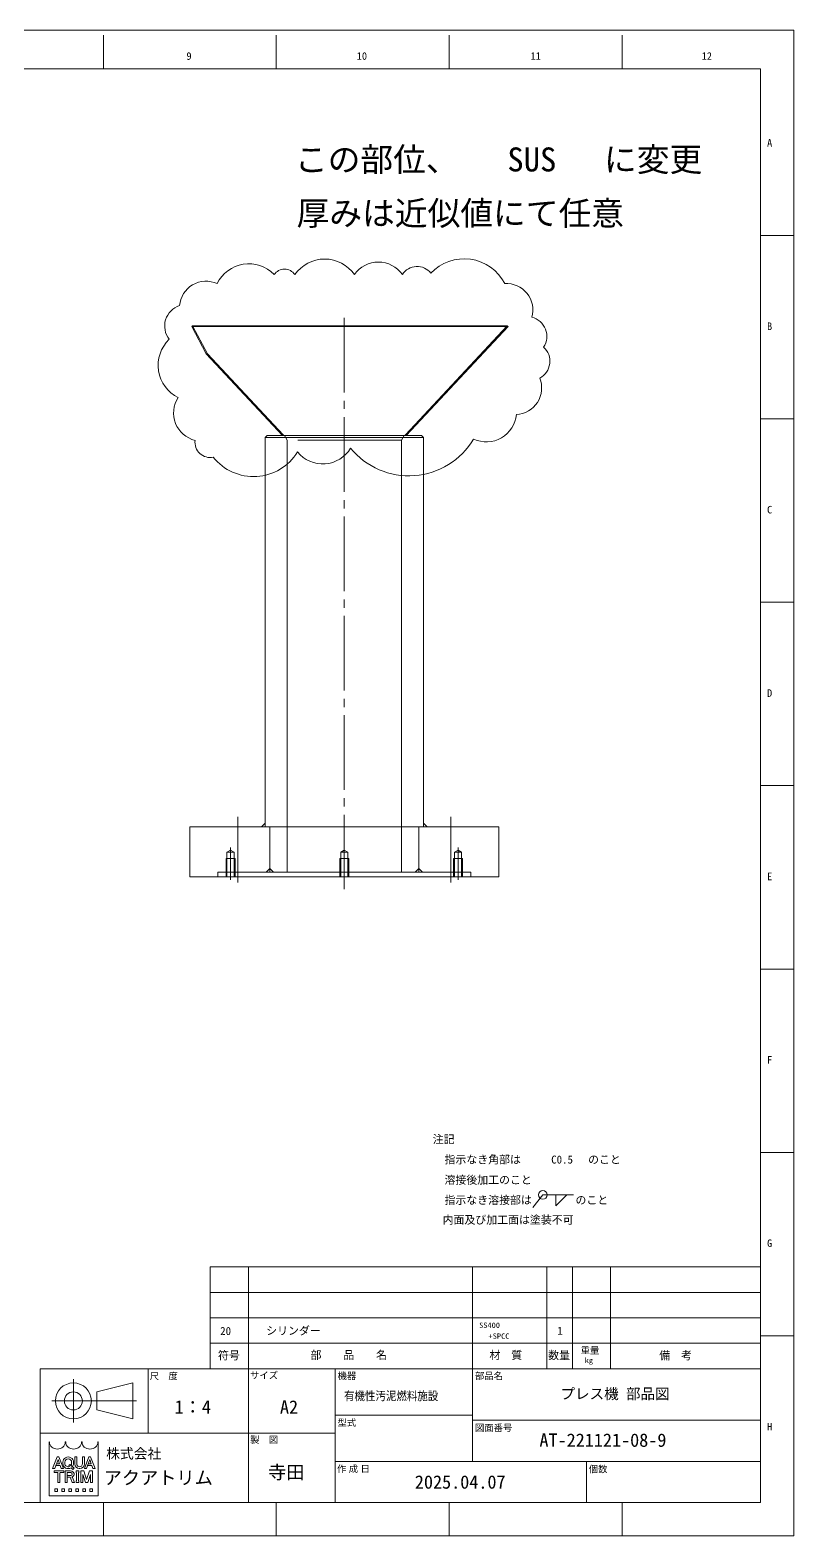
# Model space of a CAD drawing. Units: millimetres at full size. Extents: x -1176 to 1176, y -1091 to 845.
# Drawn here: x 336 to 1176, y -811 to 845 of the extents above; entities that cross this region are included whole.
import ezdxf
from ezdxf.enums import TextEntityAlignment as Align

# ---------------------------------------------------------------- set-up
doc = ezdxf.new("R2010")
doc.units = ezdxf.units.MM
doc.header["$LTSCALE"] = 9.10254
doc.linetypes.add('CHAIN2', pattern=[12, 9, -1, 1, -1])
for name, color, linetype, lineweight in [('0-0_90_FRAME', 2, 'Continuous', 9), ('0-1_91_BLANK', 6, 'Continuous', 9), ('0-2_08_DIM', 3, 'Continuous', 9), ('0-4_05_CENTER', 2, 'CHAIN2', 9), ('0-5_0', 134, 'Continuous', 9), ('0-6_04_HIDDEN', 7, 'Continuous', 9)]:
    doc.layers.add(name, color=color, linetype=linetype, lineweight=lineweight)
doc.layers.add('0-3_07_TEXT', color=3, linetype='Continuous')
doc.styles.add('ＭＳ ゴシック', font='')
doc.styles.add('ＭＳ Ｐゴシック', font='')
doc.styles.get('ＭＳ ゴシック').set_extended_font_data('MS Gothic')
doc.styles.get('ＭＳ Ｐゴシック').set_extended_font_data('MS PGothic')

# ---------------------------------------------------------------- blocks, each defined once
blk = doc.blocks.new('Weld-line')
at = {"layer": '0-2_08_DIM'}
blk.add_line((0, 0), (1, 0), dxfattribs=at)
blk = doc.blocks.new('Weld10-s5')
at = {"layer": '0-2_08_DIM'}
blk.add_circle((0, 0), 2, dxfattribs=at)
blk = doc.blocks.new('Weld10-a1')
at = {"layer": '0-2_08_DIM'}
blk.add_lwpolyline([(5, 0), (0, 5), (0, 0)], close=True, dxfattribs=at)
blk = doc.blocks.new('Jis_w20130906110600')
at = {"layer": '0-2_08_DIM'}
blk.add_line((-4.631, -5.765), (0, 0), dxfattribs=at)
blk.add_blockref('Weld10-s5', (0, 0), dxfattribs=at)
at = {"layer": '0-2_08_DIM', "xscale": 14, "yscale": 14}
blk.add_blockref('Weld-line', (0, 0), dxfattribs=at)
at = {"layer": '0-2_08_DIM', "xscale": -1, "rotation": 180}
blk.add_blockref('Weld10-a1', (6, 0), dxfattribs=at)

msp = doc.modelspace()

# ---------------------------------------------------------------- linework, layer by layer
at = {"layer": '0-0_90_FRAME'}
for p, q in [((416.937, 802.338), (416.937, 839.149)), ((607.028, 802.338), (607.028, 839.149)), ((797.118, 802.338), (797.118, 839.149)), ((987.209, 802.338), (987.209, 839.149)), ((1176.045, 619.058), (1139.233, 619.058)), ((1176.045, 417.425), (1139.233, 417.425)), ((1176.045, 215.793), (1139.233, 215.793)), ((1176.045, -187.471), (1139.233, -187.471)), ((1176.045, -389.103), (1139.233, -389.103)), ((534.347, -514.929), (534.347, -626.929)), ((534.347, -514.929), (1139.233, -514.929)), ((576.347, -514.929), (576.347, -626.929)), ((822.709, -514.929), (822.709, -626.929)), ((904.486, -514.929), (904.486, -626.929)), ((932.486, -514.929), (932.486, -626.929)), ((974.485, -514.929), (974.485, -626.929)), ((534.347, -542.929), (1139.233, -542.929)), ((534.347, -570.929), (1139.233, -570.929)), ((1176.045, -590.735), (1139.233, -590.735)), ((534.347, -598.929), (1139.233, -598.929)), ((363.412, -736.741), (367.004, -726.652)), ((365.942, -723.933), (368.066, -723.933)), ((368.701, -731.417), (367.004, -726.652)), ((372.896, -736.679), (368.066, -723.933)), ((385.317, -731.569), (385.317, -723.933)), ((387.622, -723.933), (385.317, -723.933)), ((387.622, -731.105), (387.622, -723.933)), ((396.076, -731.569), (396.076, -723.933)), ((398.245, -736.741), (401.838, -726.652)), ((400.776, -723.933), (402.9, -723.933)), ((403.534, -731.417), (401.838, -726.652)), ((407.729, -736.679), (402.9, -723.933)), ((361.113, -736.741), (361.113, -736.679)), ((361.113, -736.741), (363.412, -736.741)), ((362.774, -739.302), (373.277, -739.302)), ((362.774, -739.302), (362.774, -741.096)), ((362.774, -741.096), (366.617, -741.096)), ((364.666, -733.364), (365.359, -731.417)), ((364.666, -733.364), (369.394, -733.364)), ((365.359, -731.417), (368.701, -731.417)), ((366.873, -752.11), (366.873, -741.352)), ((369.178, -752.11), (369.178, -741.352)), ((369.434, -741.096), (373.277, -741.096)), ((372.35, -729.568), (372.35, -731.105)), ((372.896, -736.741), (372.896, -736.679)), ((373.277, -739.302), (373.277, -741.096)), ((374.484, -729.719), (374.484, -730.949)), ((374.737, -739.302), (374.737, -752.11)), ((374.737, -739.302), (380.629, -739.302)), ((377.042, -741.096), (380.936, -741.096)), ((377.119, -746.041), (377.119, -744.248)), ((377.119, -744.248), (380.936, -744.248)), ((378.738, -733.345), (379.872, -732.14)), ((378.738, -733.345), (379.784, -734.363)), ((379.872, -732.14), (384.617, -736.05)), ((381.24, -733.207), (382.891, -734.567)), ((381.353, -735.891), (383.134, -737.624)), ((381.998, -729.719), (381.998, -730.949)), ((383.134, -737.624), (384.617, -736.05)), ((384.133, -729.568), (384.133, -731.105)), ((386.962, -739.302), (389.78, -739.302)), ((386.962, -739.302), (386.962, -741.096)), ((387.218, -750.061), (387.218, -741.352)), ((389.524, -750.061), (389.524, -741.352)), ((389.78, -739.302), (389.78, -741.096)), ((391.081, -736.741), (390.312, -736.741)), ((392.088, -739.302), (395.433, -739.302)), ((397.339, -752.11), (394.391, -743.145)), ((398.492, -748.605), (395.433, -739.302)), ((395.946, -736.741), (395.946, -736.679)), ((395.946, -736.741), (398.245, -736.741)), ((398.492, -748.605), (401.551, -739.302)), ((399.499, -733.364), (400.192, -731.417)), ((399.499, -733.364), (404.228, -733.364)), ((399.645, -752.11), (402.593, -743.145)), ((400.192, -731.417), (403.534, -731.417)), ((404.898, -739.302), (401.551, -739.302)), ((407.729, -736.741), (407.729, -736.679)), ((363.416, -758.818), (363.416, -761.892)), ((366.873, -752.11), (369.178, -752.11)), ((371.101, -758.818), (371.101, -761.892)), ((377.119, -746.041), (379.635, -746.041)), ((378.785, -758.818), (378.785, -761.892)), ((380.585, -746.683), (382.535, -752.11)), ((382.535, -752.11), (385.02, -752.11)), ((382.813, -746.603), (385.02, -752.008)), ((385.02, -752.008), (385.02, -752.11)), ((386.47, -758.818), (386.47, -761.892)), ((386.962, -752.11), (386.962, -750.317)), ((394.155, -758.818), (394.155, -761.892)), ((397.339, -752.11), (399.645, -752.11)), ((404.914, -758.818), (404.914, -761.892)), ((416.937, -810.662), (416.937, -774.015)), ((607.028, -810.662), (607.028, -774.015)), ((797.118, -810.662), (797.118, -774.015)), ((987.209, -810.662), (987.209, -774.015))]:
    msp.add_line(p, q, dxfattribs=at)
at = {"layer": '0-0_90_FRAME', "color": 6}
msp.add_line((1176.045, 14.161), (1139.233, 14.161), dxfattribs=at)
at = {"layer": '0-0_90_FRAME', "color": 134}
for p, q in [((466.033, -697.643), (466.033, -626.929)), ((576.347, -774.015), (576.347, -626.929)), ((671.662, -774.015), (671.662, -626.929)), ((822.709, -626.929), (822.709, -728.758)), ((383.863, -686.046), (383.863, -638.526)), ((360.103, -662.286), (453.163, -662.286)), ((671.662, -677.843), (822.709, -677.843)), ((822.709, -683.5), (1139.233, -683.5)), ((671.662, -697.643), (347.233, -697.643)), ((671.662, -728.758), (1139.233, -728.758)), ((948.204, -728.758), (948.204, -774.015))]:
    msp.add_line(p, q, dxfattribs=at)
at = {"layer": '0-0_90_FRAME', "color": 6}
msp.add_lwpolyline([(-1065.722, -774.015), (1139.233, -774.015), (1139.233, 802.338), (-1065.722, 802.338)], close=True, dxfattribs=at)
at = {"layer": '0-0_90_FRAME', "color": 134}
for points in [[(347.233, -774.015), (1139.233, -774.015), (1139.233, -626.929), (347.233, -626.929)], [(409.603, -652.386), (449.203, -642.486), (449.203, -682.086), (409.603, -672.186)]]:
    msp.add_lwpolyline(points, close=True, dxfattribs=at)
at = {"layer": '0-0_90_FRAME'}
for points in [[(411.061, -707.33), (411.061, -766.503), (357.268, -766.503), (357.268, -707.33)], [(361.113, -736.741), (361.113, -736.679), (365.942, -723.933)], [(393.77, -731.105), (393.77, -723.933), (396.076, -723.933)], [(395.946, -736.741), (395.946, -736.679), (400.776, -723.933)], [(372.896, -736.741), (370.597, -736.741), (369.394, -733.364)], [(374.737, -752.11), (377.042, -752.11), (377.042, -741.096)], [(392.088, -739.302), (392.088, -752.11), (394.393, -752.11), (394.391, -743.145)], [(402.593, -743.145), (402.593, -752.11), (404.898, -752.11), (404.898, -739.302)], [(407.729, -736.741), (405.43, -736.741), (404.228, -733.364)], [(363.416, -758.818), (366.49, -758.818), (366.49, -761.892), (363.416, -761.892)], [(371.101, -758.818), (374.175, -758.818), (374.175, -761.892), (371.101, -761.892)], [(378.785, -758.818), (381.859, -758.818), (381.859, -761.892), (378.785, -761.892)], [(386.47, -758.818), (389.544, -758.818), (389.544, -761.892), (386.47, -761.892)], [(386.962, -752.11), (389.78, -752.11), (389.78, -750.317)], [(394.155, -758.818), (397.229, -758.818), (397.229, -761.892), (394.155, -761.892)], [(404.914, -758.818), (401.84, -758.818), (401.84, -761.892), (404.914, -761.892)]]:
    msp.add_lwpolyline(points, dxfattribs=at)
at = {"layer": '0-0_90_FRAME', "color": 134}
for radius in [19.8, 9.9]:
    msp.add_circle((383.863, -662.286), radius, dxfattribs=at)
at = {"layer": '0-0_90_FRAME'}
for centre, radius, start, end in [((357.268, -707.586), 0.256, 0, 90), ((375.199, -707.586), 0.256, 0, 180), ((375.199, -707.586), 0.256, 0, 90), ((393.13, -707.586), 0.256, 0, 180), ((411.061, -707.586), 0.256, 90, 180), ((366.617, -741.352), 0.256, 0, 90), ((369.434, -741.352), 0.256, 90, 180), ((380.881, -742.672), 1.577, 271.99706, 88.00294), ((390.732, -731.337), 5.42, 182.45003, 265.55526), ((386.962, -741.352), 0.256, 0, 90), ((392.195, -731.165), 4.573, 179.25279, 218.96457), ((390.696, -730.306), 4.264, 241.15773, 298.84227), ((389.78, -741.352), 0.256, 90, 180), ((390.661, -731.337), 5.42, 274.44474, 357.54997), ((389.197, -731.165), 4.573, 321.03543, 0.74721), ((379.635, -747.066), 1.025, 21.9283, 90), ((381.263, -747.238), 1.675, 22.27295, 58.55311), ((386.962, -750.061), 0.256, 270, 0), ((389.78, -750.061), 0.256, 180, 270)]:
    msp.add_arc(centre, radius, start, end, dxfattribs=at)
for centre, major_axis, ratio, start_param, end_param in [((366.234, -707.586), (-8.709, 0), 0.882353, 6.28318531, 9.42477796), ((384.165, -707.586), (-8.709, 0), 0.882353, 6.28318531, 9.42477796), ((402.096, -707.586), (-8.709, 0), 0.882353, 6.28318531, 9.42477796), ((378.241, -729.568), (-5.892, 0), 0.956522, 3.14159265, 6.28318531), ((378.241, -729.719), (3.757, 0), 0.994718, 6.28318531, 9.42477796), ((378.241, -731.105), (-5.892, 0), 0.956522, 6.28318531, 8.41045586), ((378.241, -730.955), (3.757, 0), 0.995036, 3.14159265, 5.13549259), ((380.629, -742.672), (-4.135, 0), 0.81482, 1.94406945, 4.71238898), ((378.241, -730.955), (3.757, 0), 0.995036, 5.63666712, 6.28318531), ((378.241, -731.105), (-5.892, 0), 0.956522, 2.48020459, 3.14159265)]:
    msp.add_ellipse(centre, major_axis=major_axis, ratio=ratio, start_param=start_param, end_param=end_param, dxfattribs=at)
at = {"layer": '0-1_91_BLANK'}
msp.add_lwpolyline([(-1176.045, -810.662), (1176.045, -810.662), (1176.045, 844.829), (-1176.045, 844.829)], close=True, dxfattribs=at)
at = {"layer": '0-4_05_CENTER'}
for p, q in [((681.791, -99.662), (681.791, 532.429)), ((564.791, -92.275), (564.791, -20.071)), ((798.791, -92.275), (798.791, -20.071)), ((556.791, -89.362), (556.791, -53.87)), ((806.791, -89.362), (806.791, -53.87))]:
    msp.add_line(p, q, dxfattribs=at)
at = {"layer": '0-5_0'}
for p, q in [((514.051, 519.025), (861.791, 519.025)), ((514.791, 519.844), (860.914, 519.844)), ((529.791, 489.025), (613.791, 399.025)), ((594.791, 397.025), (768.791, 397.025))]:
    msp.add_line(p, q, dxfattribs=at)
for points in [[(514.791, 519.844), (514.051, 519.025), (529.791, 489.025)], [(860.914, 519.844), (861.791, 519.025), (749.791, 399.025)]]:
    msp.add_lwpolyline(points, dxfattribs=at)
for points in [[(768.791, -30.975), (594.791, -30.975), (594.791, 397.025), (596.791, 399.025), (766.791, 399.025), (768.791, 397.025)], [(851.791, -30.975), (511.791, -30.975), (511.791, -85.975), (851.791, -85.975)]]:
    msp.add_lwpolyline(points, close=True, dxfattribs=at)
at = {"layer": '0-5_0', "color": 3}
for points in [[(594.791, -30.975), (590.791, -30.975), (594.791, -26.975)], [(768.791, -30.975), (772.791, -30.975), (768.791, -26.975)], [(595.791, -80.975), (603.791, -80.975), (599.791, -76.975)], [(767.791, -80.975), (759.791, -80.975), (763.791, -76.975)]]:
    msp.add_lwpolyline(points, close=True, dxfattribs=at)
at = {"layer": '0-5_0', "color": 4}
for centre, radius, start, end in [((576.764, 549.162), 38.732, 44.03768, 154.03768), ((616.002, 568.108), 13.91, 35, 145), ((660.154, 553.149), 39.99, 35, 145), ((719.261, 557.637), 32.166, 35, 145), ((761.775, 565.828), 19.145, 37.60203, 147.60203), ((813.546, 543.392), 50.038, 27.01227, 137.01227), ((529.764, 539.554), 29.222, 65.37408, 175.37408), ((860.118, 537.135), 29.051, 343.9332, 93.9332), ((507.902, 519.41), 23.645, 107.89402, 217.89402), ((882.978, 508.232), 21.468, 326.37454, 76.37454), ((516.662, 476.339), 39.583, 133.84357, 243.84357), ((886.752, 480.752), 21.023, 297.87357, 47.87357), ((869.803, 451.208), 28.934, 272.2595, 22.2595), ((524.922, 423.796), 30.829, 146.50538, 256.50538), ((837.972, 425.225), 33.102, 244.92651, 354.92651), ((534.179, 391.543), 16.607, 172.12687, 282.12687), ((581.962, 410.566), 56.614, 218.52074, 328.52074), ((657.946, 403.582), 35.739, 219.18408, 329.18408), ((752.802, 437.629), 82.812, 219.21333, 329.21333)]:
    msp.add_arc(centre, radius, start, end, dxfattribs=at)
at = {"layer": '0-5_0', "color": 3}
for centre, start, end in [((613.791, 399.025), 0, 43.02507), ((749.791, 399.025), 136.97493, 180)]:
    msp.add_arc(centre, 1.03, start, end, dxfattribs=at)
at = {"layer": '0-6_04_HIDDEN'}
for p, q in [((514.791, 519.844), (531.433, 489.025)), ((860.914, 519.844), (748.914, 399.844)), ((531.433, 489.025), (529.791, 489.025)), ((531.433, 489.025), (614.668, 399.844)), ((613.791, 399.025), (614.668, 399.844)), ((618.791, 394.025), (615.904, 399.025)), ((749.791, 399.025), (748.914, 399.844)), ((618.791, 394.025), (618.791, -80.975)), ((744.791, 394.025), (744.791, -80.975)), ((599.791, -30.975), (599.791, -80.975)), ((763.791, -30.975), (763.791, -80.975)), ((551.791, -85.975), (551.791, -65.975)), ((561.791, -65.975), (551.791, -65.975)), ((552.791, -58.975), (556.791, -56.666)), ((552.791, -85.975), (552.791, -58.975)), ((560.791, -58.975), (552.791, -58.975)), ((556.791, -56.666), (560.791, -58.975)), ((560.791, -85.975), (560.791, -58.975)), ((561.791, -85.975), (561.791, -65.975)), ((676.791, -85.975), (676.791, -65.975)), ((686.791, -65.975), (676.791, -65.975)), ((677.791, -58.975), (681.791, -56.666)), ((677.791, -85.975), (677.791, -58.975)), ((685.791, -58.975), (677.791, -58.975)), ((681.791, -56.666), (685.791, -58.975)), ((685.791, -85.975), (685.791, -58.975)), ((686.791, -85.975), (686.791, -65.975)), ((801.791, -85.975), (801.791, -65.975)), ((811.791, -65.975), (801.791, -65.975)), ((802.791, -58.975), (806.791, -56.666)), ((802.791, -85.975), (802.791, -58.975)), ((810.791, -58.975), (802.791, -58.975)), ((806.791, -56.666), (810.791, -58.975)), ((810.791, -85.975), (810.791, -58.975)), ((811.791, -85.975), (811.791, -65.975))]:
    msp.add_line(p, q, dxfattribs=at)
for points in [[(630.791, 394.025), (744.791, 394.025), (747.678, 399.025)], [(820.791, -85.975), (820.791, -80.975), (542.791, -80.975), (542.791, -85.975)]]:
    msp.add_lwpolyline(points, dxfattribs=at)

# ---------------------------------------------------------------- block references
at = {"layer": '0-2_08_DIM', "xscale": 2.4, "yscale": 2.4}
msp.add_blockref('Jis_w20130906110600', (900.009, -435.812), dxfattribs=at)

# ---------------------------------------------------------------- texts
at = {"layer": '0-0_90_FRAME', "color": 134}
for s, height, style, p in [('9', 8.328, 'ＭＳ ゴシック', (508.196, 809.67)), ('10', 8.328, 'ＭＳ ゴシック', (695.446, 809.67)), ('11', 8.328, 'ＭＳ ゴシック', (886.484, 809.67)), ('12', 8.328, 'ＭＳ ゴシック', (1074.681, 809.67)), ('A', 8.328, 'ＭＳ ゴシック', (1146.551, 714.194)), ('B', 8.328, 'ＭＳ ゴシック', (1146.551, 512.562)), ('C', 8.328, 'ＭＳ ゴシック', (1146.551, 310.929)), ('D', 8.328, 'ＭＳ ゴシック', (1146.551, 109.297)), ('E', 8.328, 'ＭＳ ゴシック', (1146.551, -92.335)), ('F', 8.328, 'ＭＳ ゴシック', (1146.551, -293.967)), ('G', 8.328, 'ＭＳ ゴシック', (1146.551, -495.599)), ('尺\u3000度', 7.331, 'ＭＳ Ｐゴシック', (467.827, -640.786)), ('サイズ', 7.331, 'ＭＳ Ｐゴシック', (578.141, -640.04)), ('機器', 7.331, 'ＭＳ Ｐゴシック', (674.38, -640.621)), ('部品名', 7.331, 'ＭＳ Ｐゴシック', (825.427, -640.621)), ('1：4', 14.66, 'ＭＳ ゴシック', (495.2, -680.67)), ('A2', 14.66, 'ＭＳ ゴシック', (611.01, -680.67)), ('プレス機 部品図', 11.73, 'ＭＳ ゴシック', (919.442, -663.772)), ('型式', 7.331, 'ＭＳ Ｐゴシック', (674.38, -692.035)), ('図面番号', 7.331, 'ＭＳ Ｐゴシック', (825.427, -697.692)), ('H', 8.328, 'ＭＳ ゴシック', (1146.551, -697.231)), ('製\u3000図', 7.331, 'ＭＳ Ｐゴシック', (578.141, -710.754)), ('AT-221121-08-9', 14.66, 'ＭＳ ゴシック', (896.288, -717.116)), ('寺田', 14.66, 'ＭＳ ゴシック', (598.015, -752.393)), ('作 成 日', 7.331, 'ＭＳ Ｐゴシック', (673.69, -742.829)), ('2025.04.07', 14.66, 'ＭＳ ゴシック', (759.333, -763.151)), ('個数', 7.331, 'ＭＳ Ｐゴシック', (950.579, -743.106))]:
    msp.add_text(s, height=height, dxfattribs=dict(at, style=style)).set_placement(p, align=Align.BOTTOM_LEFT)
at = {"layer": '0-0_90_FRAME', "color": 3, "style": 'ＭＳ ゴシック'}
for s, height, p in [('シリンダー', 8.798, (595.855, -592.131)), ('SS400', 5.865, (829.99, -583.763)), ('20', 8.798, (545.317, -592.44)), ('+SPCC', 5.865, (840.338, -595.726)), ('1', 8.798, (915.942, -592.238)), ('符号', 8.798, (542.899, -619.303)), ('部\u3000\u3000品\u3000\u3000名', 8.798, (644.628, -618.868)), ('材\u3000質', 8.798, (841.383, -619.012)), ('数量', 8.798, (905.956, -619.102)), ('重量', 7.331, (941.632, -612.558)), ('備  考', 8.798, (1028.007, -619.303)), ('kg', 5.865, (946.052, -622.342))]:
    msp.add_text(s, height=height, dxfattribs=at).set_placement(p, align=Align.BOTTOM_LEFT)
at = {"layer": '0-0_90_FRAME', "color": 134, "style": 'ＭＳ ゴシック', "width": 0.9}
msp.add_text('有機性汚泥燃料施設', height=9.384, dxfattribs=at).set_placement((681.425, -664.346), align=Align.BOTTOM_LEFT)
at = {"layer": '0-0_90_FRAME', "style": 'ＭＳ ゴシック'}
for s, height, p in [('株式会社', 11.09, (419.999, -729.079)), ('アクアトリム', 14.66, (417.214, -758.45))]:
    msp.add_text(s, height=height, dxfattribs=at).set_placement(p, align=Align.BOTTOM_LEFT)
at = {"layer": '0-3_07_TEXT', "color": 4}
for s, style, p in [('この部位、', 'ＭＳ Ｐゴシック', (627.483, 681.512)), ('SUS', 'ＭＳ ゴシック', (861.015, 681.512)), ('に変更', 'ＭＳ Ｐゴシック', (967.3, 681.512)), ('厚みは近似値にて任意', 'ＭＳ Ｐゴシック', (629.319, 622.41))]:
    msp.add_text(s, height=26.39, dxfattribs=dict(at, style=style)).set_placement(p, align=Align.BOTTOM_LEFT)
at = {"layer": '0-3_07_TEXT'}
for s, style, p in [('注記', 'ＭＳ Ｐゴシック', (778.956, -381.648)), ('\u3000指示なき角部は', 'ＭＳ Ｐゴシック', (779.916, -403.964)), ('C0.5', 'ＭＳ ゴシック', (909.216, -403.964)), ('のこと', 'ＭＳ Ｐゴシック', (949.787, -403.964)), ('\u3000溶接後加工のこと', 'ＭＳ Ｐゴシック', (779.916, -426.34)), ('\u3000指示なき溶接部は\u3000\u3000\u3000\u3000のこと', 'ＭＳ Ｐゴシック', (779.916, -448.512)), ('\u3000内面及び加工面は塗装不可', 'ＭＳ Ｐゴシック', (777.845, -470.234))]:
    msp.add_text(s, height=8.798, dxfattribs=dict(at, style=style)).set_placement(p, align=Align.BOTTOM_LEFT)

doc.saveas('drawing.dxf')
